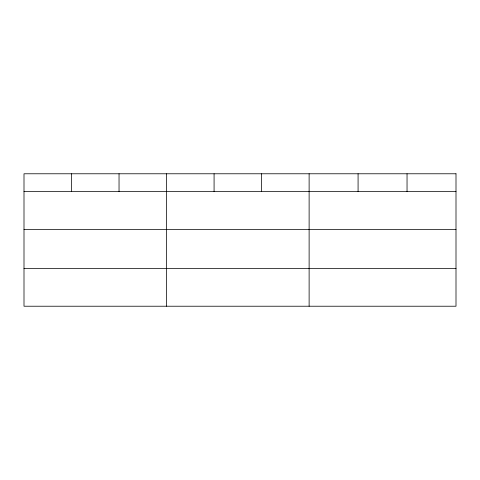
<?xml version="1.0" encoding="UTF-8"?>
<svg xmlns="http://www.w3.org/2000/svg" width="480" height="480" viewBox="0 0 480 480"><rect width="100%" height="100%" fill="white"/><g stroke="black" fill="none" stroke-linecap="round" stroke-linejoin="round"><path stroke-width="0.72" d="M24 191.556L456 191.556M24 229.398L456 229.398M24 268.38L456 268.38M407.04 173.778L407.04 191.556M358.08 173.778L358.08 191.556M309.12 173.778L309.12 306.222M261.6 173.778L261.6 191.556M214.08 173.778L214.08 191.556M166.56 173.778L166.56 306.222M119.04 173.778L119.04 191.556M71.52 173.778L71.52 191.556M456 173.778L24 173.778L24 306.222L456 306.222L456 173.778"/></g></svg>
